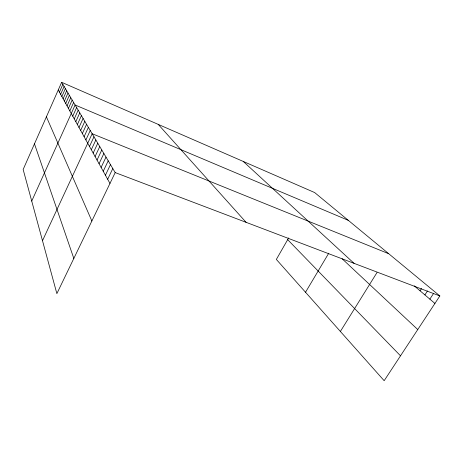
<?xml version="1.0" encoding="UTF-8"?>
<svg xmlns="http://www.w3.org/2000/svg" width="463" height="463" viewBox="0 0 463 463"><rect width="100%" height="100%" fill="white"/><g stroke="black" fill="none" stroke-linecap="round" stroke-linejoin="round"><path stroke-width="0.69" d="M61.648 82.298L23.15 169.475L56.868 293.629L115.194 172.589L61.648 82.298L314.661 192.562L439.85 295.944L384.157 380.702L276.347 259.43L288.657 237.941M59.426 92.114L62.864 84.347M60.63 94.29L64.108 86.448M61.857 96.507L65.381 88.589M63.113 98.775L66.678 90.777M64.398 101.096L68.003 93.017M65.711 103.469L69.363 95.303M67.054 105.888L70.746 97.641M68.426 108.371L72.17 100.037M69.826 110.906L73.623 102.485M31.733 201.081L75.11 104.991L348.298 220.342M72.737 116.161L76.627 107.561M74.242 118.881L78.189 110.188M75.787 121.671L79.786 112.879M77.367 124.524L81.419 115.634M78.988 127.452L83.097 118.464M80.649 130.45L84.816 121.358M82.35 133.529L86.575 124.333M84.098 136.683L88.387 127.383M85.886 139.919L90.244 130.514M42.492 240.702L92.149 133.726L388.712 253.712M89.498 146.441L93.977 136.811M91.309 149.717L95.858 139.976M93.167 153.074L97.786 143.223M95.077 156.523L99.759 146.557M97.039 160.059L101.791 149.983M99.047 163.694L103.874 153.496M101.113 167.427L106.015 157.107M103.237 171.264L108.215 160.817M105.419 175.205L110.478 164.631M107.665 179.262L112.804 168.549M305.522 292.251L328.736 253.226M340.374 331.456L376.98 272.58M420.039 290.793L421.492 288.542M424.901 294.919L427.476 290.955M429.861 299.133L433.594 293.42M115.194 172.589L439.85 295.944M414.24 285.868L434.925 303.439M243.272 161.454L354.062 263.343M342.116 258.753L417.765 329.552M287.673 239.66L400.507 355.815M158.213 124.379L246.079 222.315M58.251 89.99L109.968 183.429M46.404 116.815L91.865 221.001M34.47 143.837L73.82 258.447"/></g></svg>
